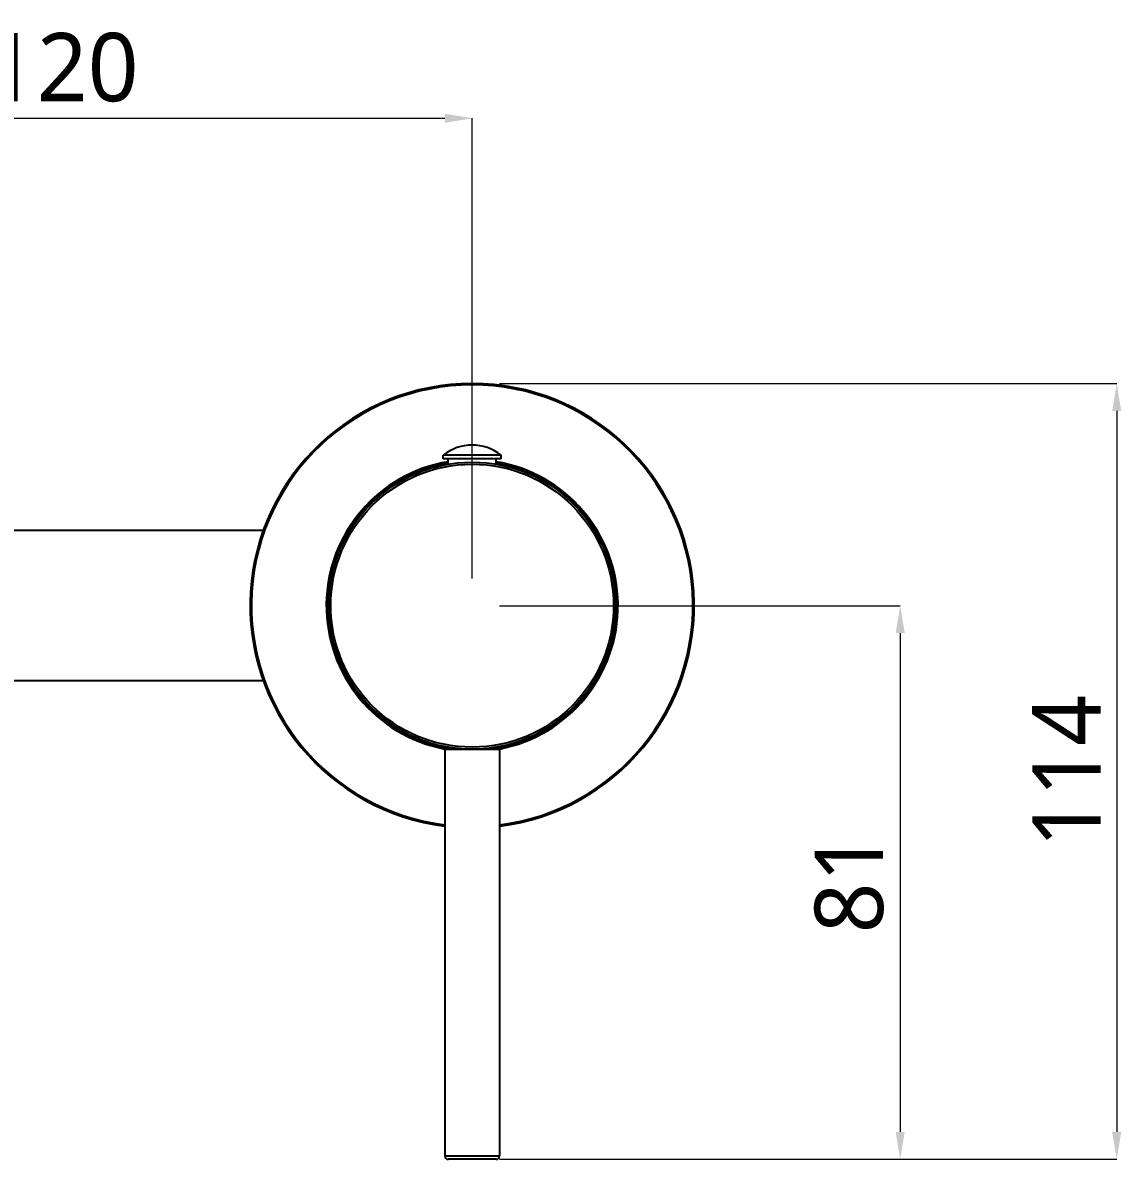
# Model space of a CAD drawing. Extents: x 0 to 1128, y 0 to 827.
# Drawn here: x 190.3 to 351.1, y 196.8 to 363.1 of the extents above; entities that cross this region are included whole.
import ezdxf

# ---------------------------------------------------------------- set-up
doc = ezdxf.new("R2010")
doc.units = 0
doc.header["$LTSCALE"] = 10
doc.header["$MEASUREMENT"] = 0
doc.header["$PDMODE"] = 3
doc.header["$PDSIZE"] = -10
doc.layers.get('0').update_dxf_attribs({"linetype": 'CONTINUOUS'})
doc.layers.get('DEFPOINTS').update_dxf_attribs({"linetype": 'CONTINUOUS'})
doc.layers.add('02___PRT_ALL_AXES', color=7, linetype='CONTINUOUS')
doc.styles.add('Daelim Dimension', font='NanumGothic.ttf')
doc.dimstyles.new('DEFAULT', dxfattribs={"dimscale": 2, "dimtxt": 2, "dimasz": 2, "dimexe": 0, "dimexo": 2, "dimgap": 1, "dimtad": 1, "dimdec": 0, "dimzin": 9, "dimdsep": 46, "dimtxsty": 'Daelim Dimension', "dimcen": 0.5, "dimclrd": 5, "dimclre": 5, "dimclrt": 256, "dimadec": 1, "dimazin": 0, "dimtfac": 1, "dimtdec": 0, "dimtix": 1, "dimtmove": 0, "dimatfit": 3, "dimfxl": 0, "dimtolj": 1, "dimtzin": 1, "dimlwd": 9, "dimlwe": 9, "dimarcsym": 0})

# ---------------------------------------------------------------- blocks, each defined once
blk = doc.blocks.new('*D3')
at = {"color": 5, "lineweight": 9, "ltscale": 0.5}
for p, q in [((136.1, 281.81), (136.1, 349.12)), ((140.1, 349.12), (252.1, 349.12)), ((256.1, 281.81), (256.1, 349.12))]:
    blk.add_line(p, q, dxfattribs=at)
at = {"color": 5, "ltscale": 0.5}
for points in [[(140.1, 349.79), (140.1, 348.45), (136.1, 349.12)], [(252.1, 349.79), (252.1, 348.45), (256.1, 349.12)]]:
    blk.add_solid(points, dxfattribs=at)
at = {"layer": 'DEFPOINTS', "color": 0, "ltscale": 0.5}
for p in [(256.1, 349.12), (136.1, 277.81), (256.1, 277.81)]:
    blk.add_point(p, dxfattribs=at)
at = {"color": 7, "ltscale": 0.5, "insert": (196.1, 356.54), "char_height": 10, "attachment_point": 5, "style": 'Daelim Dimension'}
blk.add_mtext('\\A1;120', dxfattribs=at)
blk = doc.blocks.new('*D15')
at = {"color": 5, "lineweight": 9, "ltscale": 0.5}
for p, q in [((260.1, 277.81), (318.75, 277.81)), ((318.75, 273.81), (318.75, 200.81)), ((263.6, 196.81), (318.75, 196.81))]:
    blk.add_line(p, q, dxfattribs=at)
at = {"color": 5, "ltscale": 0.5}
for points in [[(318.09, 273.81), (319.42, 273.81), (318.75, 277.81)], [(318.09, 200.81), (319.42, 200.81), (318.75, 196.81)]]:
    blk.add_solid(points, dxfattribs=at)
at = {"layer": 'DEFPOINTS', "color": 0, "ltscale": 0.5}
for p in [(256.1, 277.81), (259.6, 196.81), (318.75, 196.81)]:
    blk.add_point(p, dxfattribs=at)
at = {"color": 7, "ltscale": 0.5, "insert": (311.31, 237.31), "char_height": 10, "attachment_point": 5, "rotation": 90, "style": 'Daelim Dimension'}
blk.add_mtext('\\A1;81', dxfattribs=at)
blk = doc.blocks.new('*D16')
at = {"color": 5, "lineweight": 9, "ltscale": 0.5}
for p, q in [((260.1, 310.31), (350.45, 310.31)), ((350.45, 306.31), (350.45, 200.81)), ((260.1, 196.81), (350.45, 196.81))]:
    blk.add_line(p, q, dxfattribs=at)
at = {"color": 5, "ltscale": 0.5}
for points in [[(349.78, 306.31), (351.11, 306.31), (350.45, 310.31)], [(349.78, 200.81), (351.11, 200.81), (350.45, 196.81)]]:
    blk.add_solid(points, dxfattribs=at)
at = {"layer": 'DEFPOINTS', "color": 0, "ltscale": 0.5}
for p in [(256.1, 310.31), (256.1, 196.81), (350.45, 196.81)]:
    blk.add_point(p, dxfattribs=at)
at = {"color": 7, "ltscale": 0.5, "insert": (343.11, 253.56), "char_height": 10, "attachment_point": 5, "rotation": 90, "style": 'Daelim Dimension'}
blk.add_mtext('\\A1;114', dxfattribs=at)

msp = doc.modelspace()

# ---------------------------------------------------------------- linework, layer by layer
at = {"color": 7, "linetype": 'Continuous'}
for p, q in [((252.6, 298.48), (252.6, 299.31)), ((259.6, 298.48), (259.6, 299.31)), ((225.6, 288.81), (166.61, 288.81)), ((225.6, 266.81), (166.61, 266.81)), ((259.6, 196.81), (252.6, 196.81))]:
    msp.add_line(p, q, dxfattribs=at)
at = {"color": 9, "linetype": 'Continuous'}
msp.add_line((252.1, 197.31), (260.1, 197.31), dxfattribs=at)
at = {"color": 7, "linetype": 'Continuous'}
msp.add_circle((256.1, 277.81), 21, dxfattribs=at)
at = {"color": 9, "linetype": 'Continuous'}
msp.add_circle((256.1, 277.81), 20.7, dxfattribs=at)
at = {"color": 7, "linetype": 'Continuous'}
for centre, radius, start, end in [((256.1, 277.81), 32.5, 277.0868, 262.9132), ((256.1, 277.81), 21.35, 99.4609, 259.2083), ((256.1, 277.81), 21.15, 99.5492, 263.6144), ((256.1, 277.81), 21.15, 276.3856, 80.4508), ((256.1, 277.81), 21.35, 280.7917, 80.5391), ((252.6, 197.31), 0.5, 180, 270), ((259.6, 197.31), 0.5, 270, 0)]:
    msp.add_arc(centre, radius, start, end, dxfattribs=at)
at = {"color": 9, "linetype": 'Continuous'}
msp.add_arc((256.1, 277.81), 32.3, 277.1299, 262.8701, dxfattribs=at)
at = {"layer": '02___PRT_ALL_AXES', "color": 7, "linetype": 'Continuous'}
for p, q in [((260.35, 299.81), (251.85, 299.81)), ((251.85, 299.31), (251.85, 299.81)), ((260.35, 299.31), (260.35, 299.81)), ((260.35, 299.31), (251.85, 299.31)), ((252.1, 256.81), (260.1, 256.81)), ((252.1, 256.81), (252.1, 197.31)), ((253.75, 256.97), (253.75, 256.81)), ((258.45, 256.97), (258.45, 256.81)), ((260.1, 256.81), (260.1, 197.31))]:
    msp.add_line(p, q, dxfattribs=at)
for centre, radius, start, end in [((256.1, 294.54), 6.77, 51.1199, 128.8801), ((256.1, 277.81), 21, 181.8826, 258.7438), ((256.1, 277.81), 21, 281.2562, 358.1174)]:
    msp.add_arc(centre, radius, start, end, dxfattribs=at)

# ---------------------------------------------------------------- dimensions: what is measured, and where the dimension line sits
at = {"color": 5, "ltscale": 0.5}
dim = msp.add_linear_dim(base=(256.1, 349.12), p1=(136.1, 277.81), p2=(256.1, 277.81), dimstyle='DEFAULT', override={"dimtxt": 5, "dimclrt": 7}, dxfattribs=at)
dim.commit()
dim.dimension.update_dxf_attribs({"geometry": '*D3', "text_midpoint": (196.1, 356.54)})
for base, p1, p2, picture, middle in [((350.44741477, 196.81068605), (256.10446231, 310.31068605), (256.10446231, 196.81068605), '*D16', (343.1112202, 253.56068605)), ((318.75, 196.81), (256.1, 277.81), (259.6, 196.81), '*D15', (311.31, 237.31))]:
    dim = msp.add_linear_dim(base=base, p1=p1, p2=p2, angle=90, dimstyle='DEFAULT', override={"dimtxt": 5, "dimclrt": 7}, dxfattribs=at)
    dim.commit()
    dim.dimension.update_dxf_attribs({"geometry": picture, "text_midpoint": middle})

doc.saveas('drawing.dxf')
